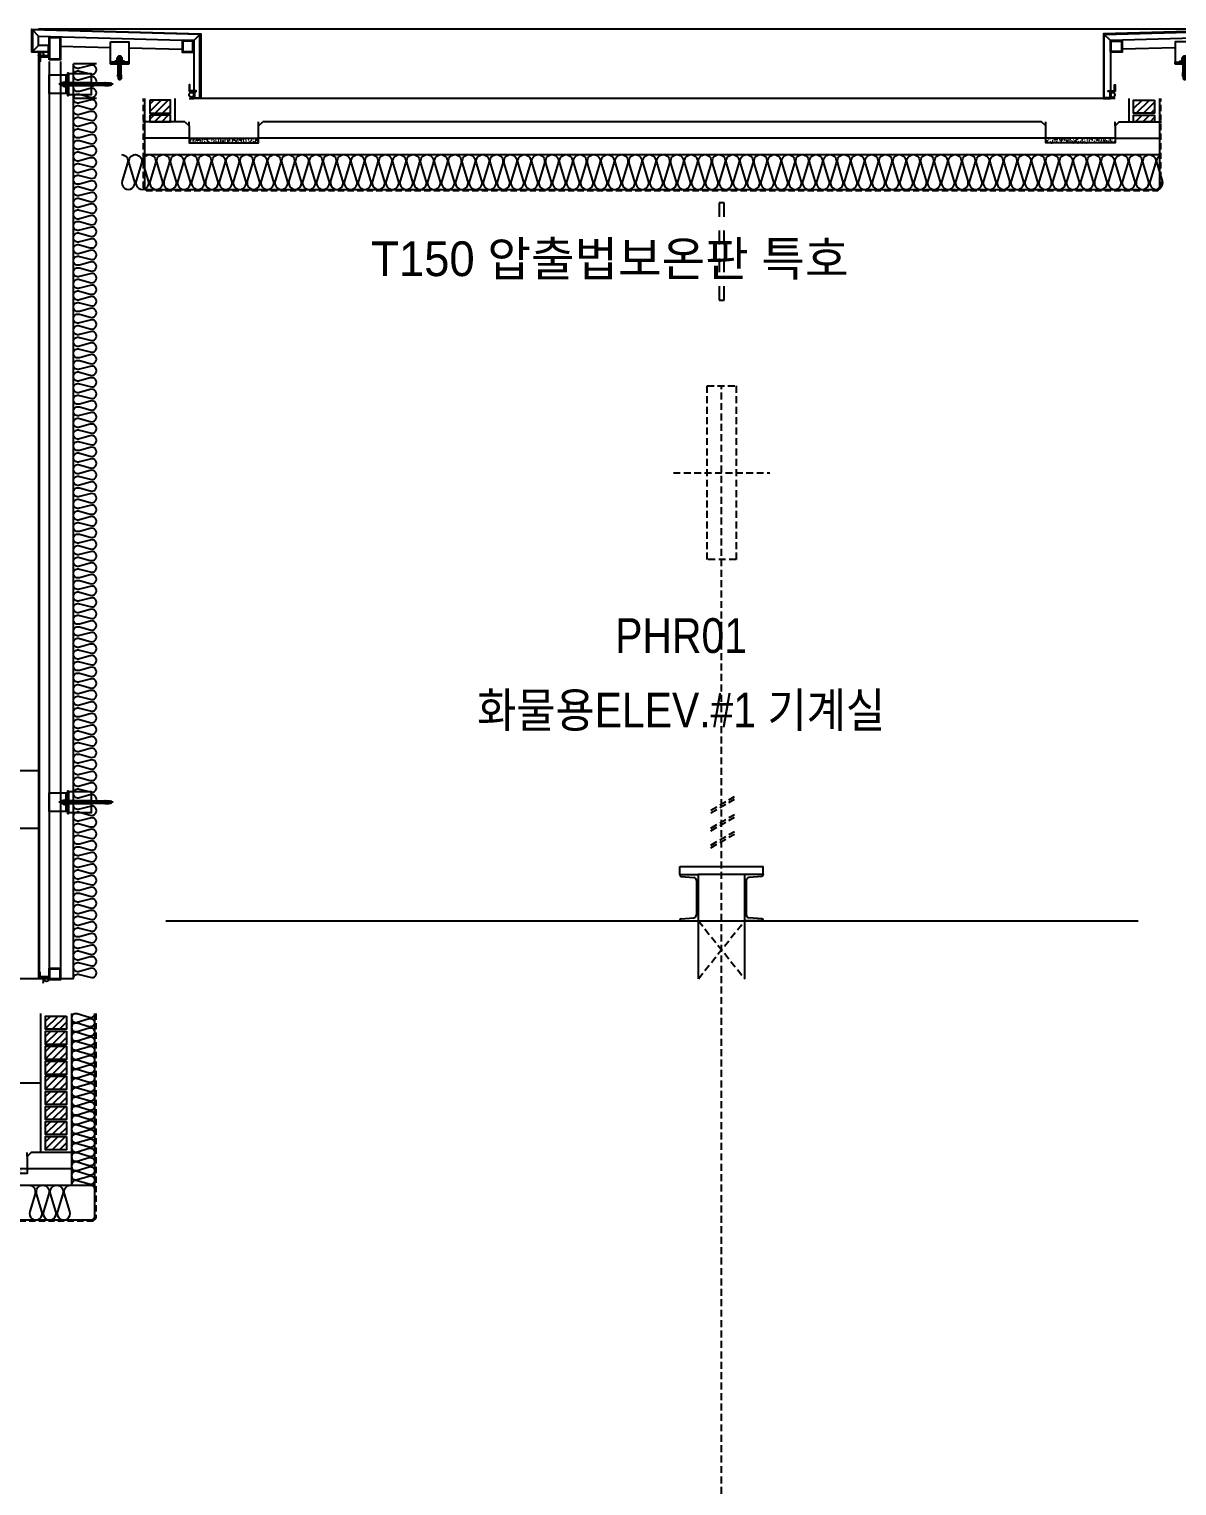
# Model space of a CAD drawing. Header units: millimetres. Extents: x -1320 to 172218, y -4077 to 50350.
# Drawn here: x 12609 to 17567, y 44060 to 50350 of the extents above; entities that cross this region are included whole.
import ezdxf
from ezdxf.enums import TextEntityAlignment as Align

# ---------------------------------------------------------------- set-up
doc = ezdxf.new("R2010")
doc.units = ezdxf.units.MM
doc.header["$LTSCALE"] = 60
for name, pattern in [('HID', [2.3, 1.5, -0.8]), ('HIDDEN', [2, 1, -1]), ('HIDDENX2', [0.75, 0.5, -0.25])]:
    doc.linetypes.add(name, pattern=pattern)
for name, color, linetype in [('0-Sheet', 7, 'Continuous'), ('8', 8, 'Continuous'), ('A-CORE-ELEV', 5, 'Continuous'), ('A-ELE-8', 8, 'Continuous'), ('A-ETC-8', 8, 'Continuous'), ('A-FIN', 6, 'Continuous'), ('A-FIN-8', 8, 'Continuous'), ('A-FIN-9', 7, 'Continuous'), ('A-hat', 8, 'Continuous'), ('A-HAT-9', 9, 'Continuous'), ('A-HAT-WIREMESH', 9, 'g_mesh'), ('A-WALL', 3, 'Continuous'), ('A-WP', 1, 'HID'), ('A-무근', 4, 'Continuous'), ('hidden', 9, 'HIDDENX2'), ('INSUL', 8, 'Continuous'), ('ISL', 251, 'Continuous')]:
    doc.layers.add(name, color=color, linetype=linetype)
for name, color, linetype, plot in [('NOPLOT', 191, 'Continuous', False), ('NOPLOT-TEXT', 11, 'Continuous', False), ('NOPLOT-단열', 21, 'Continuous', False)]:
    doc.layers.add(name, color=color, linetype=linetype, plot=plot)
doc.styles.add('Gdim', font='')
doc.styles.add('Gtx', font='')
doc.styles.get('Gdim').set_extended_font_data('Dotum')
doc.styles.get('Gtx').set_extended_font_data('Dotum')
doc.linetypes.add('g_mesh', pattern='A,10,-0.8,["X",Gdim,S=0.6,R=0,X=-0.15,Y=-0.3],-0.8', length=11.6)

# ---------------------------------------------------------------- blocks, each defined once
blk = doc.blocks.new('A$Cab6a45e4')
at = {"layer": 'A-HAT-9'}
h = blk.add_hatch(dxfattribs=at)
h.set_pattern_fill('AR-SAND', color=256, scale=0.3)
h.set_pattern_definition([(37.5, (-113396.389, 321984.363), (-0.4800094, 14.6823971), [0, -11.5824, 0, -12.954, 0, -12.3825]), (7.5, (-113396.389, 321984.363), (13.4856985, 21.504753), [0, -6.2484, 0, -10.4394, 0, -4.0005]), (327.5, (-113405.761, 321984.363), (23.7297711, 0.04311554), [0, -3.81, 0, -13.716, 0, -17.907]), (317.5, (-113405.761, 321984.363), (22.9066936, 6.6878797), [0, -1.905, 0, -8.9916, 0, -10.287])])
h.paths.add_polyline_path([(0, 45), (300, 45), (300, 25), (0, 25)])
at = {"layer": 'A-FIN'}
for points in [[(-18, 116), (0, 98), (0, 25), (300, 25), (300, 98), (318, 116)], [(0, 45), (300, 45)]]:
    blk.add_lwpolyline(points, dxfattribs=at)
at = {"layer": 'NOPLOT'}
for p, q in [((0, 98), (0, 116)), ((300, 98), (300, 116))]:
    blk.add_line(p, q, dxfattribs=at)
blk = doc.blocks.new('너트 M12')
for p, q in [((-9, 0), (9, 0)), ((-9.5, -9), (-9.5, -0.5)), ((9, -9.5), (-9, -9.5)), ((0, -8.3), (0, -1.2)), ((9.5, -0.5), (9.5, -9))]:
    blk.add_line(p, q)
for centre, start, end in [((-9, -0.5), 90, 180), ((-9, -9), 180, 270), ((9, -0.5), 0, 90), ((9, -9), 270, 0)]:
    blk.add_arc(centre, 0.5, start, end)
at = {"extrusion": (0, 0, -1)}
for centre, major_axis, ratio, start_param, end_param in [((-4.8, -0.9), (-4.75, 0.31), 0.185359, -0.024388, 3.141593), ((4.8, -0.9), (4.75, 0.31), 0.185108, 3.141593, 6.30754), ((-4.8, -8.6), (4.75, 0.31), 0.187111, 0, 3.166211), ((4.8, -8.6), (-4.75, 0.31), 0.185991, 3.117121, 6.283185)]:
    blk.add_ellipse(centre, major_axis=major_axis, ratio=ratio, start_param=start_param, end_param=end_param, dxfattribs=at)
blk = doc.blocks.new('A$C4fb6b26a')
at = {"layer": 'A-ETC-8'}
for p, q in [((-277.5, -40), (-42.5, -40)), ((-267.5, -35.5), (-267.5, -44.5)), ((-265.5, -34), (-266, -34)), ((-266, -46), (-265.5, -46)), ((-254.5, -35.5), (-265.5, -34)), ((-265.5, -46), (-254.5, -44.5)), ((-260.1, -34.8), (-260.1, -36.5)), ((-260.1, -43.5), (-260.1, -45.2)), ((-259.6, -37.3), (-257.8, -38.5)), ((-259.6, -42.7), (-257.8, -41.5)), ((-244.1, -33.8), (-259.1, -33.8)), ((-259.1, -46.2), (-244.1, -46.2)), ((-249.6, -39), (-256.2, -39)), ((-249.6, -41), (-256.2, -41)), ((-254.5, -35.5), (-240.5, -35.5)), ((-254.5, -44.5), (-240.5, -44.5)), ((-249.1, -38.5), (-249.1, -38)), ((-249.1, -42), (-249.1, -41.5)), ((-245.1, -42), (-245.1, -38)), ((-244.1, -33.8), (-241.1, -33.8)), ((-244.1, -46.2), (-241.1, -46.2)), ((-241.1, -33.8), (-241.1, -46.2)), ((-240.5, -46), (-240.5, -34)), ((-237.5, -34), (-240.5, -34)), ((-240.5, -46), (-237.5, -46)), ((-237.5, -46), (-237.5, -34)), ((-183.5, -34), (-237.5, -34)), ((-237.5, -46), (-183.5, -46)), ((-183.5, -34), (-74, -34)), ((-74, -46), (-183.5, -46)), ((-80, 0), (-80, -80)), ((-62.7, -44.5), (-52.5, -44.5)), ((-62.5, -34), (-54, -34)), ((-62.5, -35.5), (-52.5, -35.5)), ((-62.5, -46), (-54, -46)), ((-54, -46), (-54, -34)), ((-52.5, -35.5), (-54, -34)), ((-52.5, -44.5), (-54, -46)), ((-52.5, -44.5), (-52.5, -35.5))]:
    blk.add_line(p, q, dxfattribs=at)
for points in [[(-83.5, 4.5), (-83.5, -84.5), (-183.5, -84.5), (-183.5, 4.5)], [(-80, -80), (-74, -80), (-74, 0), (-80, 0)], [(-74, -25), (-74, -55), (-72, -55), (-72, -25)]]:
    blk.add_lwpolyline(points, close=True, dxfattribs=at)
blk.add_lwpolyline([(-80, 7.5), (-80, -87.5, -0.414214), (-81, -88.5), (-83.5, -88.5), (-83.5, 8.5), (-81, 8.5, -0.414214)], format="xyb", close=True, dxfattribs=at)
blk.add_lwpolyline([(-80, -80), (0, -80), (0, 0), (-80, 0)], dxfattribs=at)
for centre, radius, start, end in [((-266, -35.5), 1.5, 90, 180), ((-266, -44.5), 1.5, 180, 270), ((-259.1, -34.8), 1, 90, 180), ((-259.1, -36.5), 1, 180, 236.30993), ((-259.1, -43.5), 1, 123.69007, 180), ((-259.1, -45.2), 1, 180, 270), ((-256.2, -36), 3, 236.30993, 270), ((-256.2, -44), 3, 90, 123.69007), ((-249.6, -38.5), 0.5, 270, 0), ((-249.6, -41.5), 0.5, 0, 90), ((-247.1, -38), 2, 90, 180), ((-247.1, -42), 2, 180, 270), ((-247.1, -38), 2, 0, 90), ((-247.1, -42), 2, 270, 0)]:
    blk.add_arc(centre, radius, start, end, dxfattribs=at)
at = {"layer": 'A-ETC-8', "xscale": -1, "rotation": 90}
blk.add_blockref('너트 M12', (-72, -40), dxfattribs=at)
blk = doc.blocks.new('A$Cae507117')
at = {"layer": 'A-ETC-8'}
for points in [[(-50, 0), (-50, -50), (0, -50), (0, 0)], [(-46.8, -3.2), (-46.8, -46.8), (-3.2, -46.8), (-3.2, -3.2)]]:
    blk.add_lwpolyline(points, close=True, dxfattribs=at)
blk = doc.blocks.new('A$C632c858f')
at = {"layer": 'A-ETC-8'}
blk.add_arc((-2.8, 0), 24, 341.82483, 18.17517, dxfattribs=at)
blk.add_ellipse((34, 0), major_axis=(7.59, 0), ratio=0.987937, dxfattribs=at)
blk = doc.blocks.new('A$C74a2a393')
at = {"layer": 'A-ETC-8', "elevation": 0}
for points in [[(-50, -100), (-50, 0), (0, 0), (0, -100)], [(-46.8, -96.8), (-46.8, -3.2), (-3.2, -3.2), (-3.2, -96.8)]]:
    blk.add_lwpolyline(points, close=True, dxfattribs=at)
blk = doc.blocks.new('M12-STUD ANCHOR')
at = {"layer": 'A-ETC-8'}
for p, q in [((17.8, 33.7), (17.8, 40.7)), ((28.2, 30.2), (18, 31.2)), ((18, 28.2), (18, 31.2)), ((18, 31.2), (29.2, 31.2)), ((28.2, 27.2), (18, 28.2)), ((28.7, 42.2), (19.2, 42.2)), ((28.7, 32.2), (19.2, 32.2)), ((22.7, 48), (23.9, 49.2)), ((34.7, 48), (22.7, 48)), ((22.7, -20.8), (22.7, 48)), ((23.3, 33.7), (23.3, 40.7)), ((33.5, 49.2), (23.9, 49.2)), ((23.9, -20.8), (23.9, 49.2)), ((28.2, 27.2), (28.2, 30.2)), ((39.5, 28.2), (28.2, 28.2)), ((28.7, 54.2), (28.7, -55.8)), ((28.7, 42.2), (38.2, 42.2)), ((28.7, 32.2), (38.2, 32.2)), ((29.2, 29.2), (29.2, 32.2)), ((39.5, 31.2), (29.2, 32.2)), ((39.5, 28.2), (29.2, 29.2)), ((33.5, 49.2), (34.7, 48)), ((33.5, -20.8), (33.5, 49.2)), ((34.2, 33.7), (34.2, 40.7)), ((34.7, -20.8), (34.7, 48)), ((39.5, 28.2), (39.5, 31.2)), ((39.7, 33.7), (39.7, 40.7)), ((20.5, -38.8), (21.7, -20.8)), ((28.7, -38.8), (20.5, -38.8)), ((21.7, -20.8), (24.3, -20.8)), ((22.7, -18.4), (34.7, -18.4)), ((22.7, -38.8), (22.7, -48.4)), ((22.7, -41.2), (34.7, -41.2)), ((22.7, -42.4), (34.7, -42.4)), ((22.7, -48.4), (28.7, -48.4)), ((28.7, -50.8), (22.7, -48.4)), ((28.7, -20.8), (24.8, -20.8)), ((25.8, -32.3), (32, -26.1)), ((26.2, -32.6), (32.3, -26.5)), ((31.1, -35.9), (27.5, -35.9)), ((31.1, -36.4), (27.5, -36.4)), ((35.7, -20.8), (28.7, -20.8)), ((31.1, -38.8), (28.7, -38.8)), ((28.7, -50.8), (34.7, -48.4)), ((34.7, -48.4), (28.7, -48.4)), ((32.3, -38.8), (36.9, -38.8)), ((34.7, -38.8), (34.7, -48.4)), ((36.9, -38.8), (35.7, -20.8))]:
    blk.add_line(p, q, dxfattribs=at)
for centre, radius, start, end in [((19.2, 40.7), 1.47, 90, 180), ((19.2, 33.7), 1.47, 180, 270), ((21.8, 40.7), 1.47, 360, 90), ((21.8, 33.7), 1.47, 270, 360), ((24.7, 40.7), 1.47, 90, 180), ((24.7, 33.7), 1.47, 180, 270), ((32.8, 40.7), 1.47, 360, 90), ((32.8, 33.7), 1.47, 270, 360), ((35.7, 40.7), 1.47, 90, 180), ((35.7, 33.7), 1.47, 180, 270), ((38.2, 40.7), 1.47, 360, 90), ((38.2, 33.7), 1.47, 270, 360), ((27.7, -21.9), 3.6, 161.96222, 315), ((27.7, -21.9), 3.12, 159.06665, 315), ((27.5, -34), 2.4, 135, 270), ((27.5, -34), 1.92, 135, 270), ((31.1, -25.3), 1.68, 315, 135), ((31.1, -25.3), 1.2, 315, 135), ((31.1, -37.6), 1.68, 314.41531, 90), ((31.1, -37.6), 1.2, 270, 90)]:
    blk.add_arc(centre, radius, start, end, dxfattribs=at)
blk = doc.blocks.new('A$Ca447c92b')
at = {"layer": '0-Sheet'}
for p, q in [((405, 50, 0), (405, 42.8, 0)), ((405, 42.8, 0), (408, 42.8, 0))]:
    blk.add_line(p, q, dxfattribs=at)
at = {"layer": 'A-ETC-8'}
for p, q in [((-220, 100.9, 0), (-247, 127, 0)), ((450, 119.2, 0), (477, 146.9, 0)), ((-220, 100.9, 0), (-220, -117)), ((60, 69.1, 0), (-170, 63.1, 0)), ((355, 77, 0), (140, 71.2, 0)), ((408, 53, 0), (408, 80, 0)), ((477, 53, 0), (450, 80, 0))]:
    blk.add_line(p, q, dxfattribs=at)
at = {"layer": 'A-ETC-8', "elevation": 0}
blk.add_lwpolyline([(408, 80), (450, 80), (450, 119.2), (-220, 100.9)], dxfattribs=at)
for points in [[(140, 94.8), (60, 94.8), (60, 0), (140, 0)], [(140, 8), (140, 0), (60, 0), (60, 8)], [(120, 8), (80, 8), (80, 12), (120, 12)], [(-200, -120), (-230, -120), (-230, -117), (-203, -117), (-203, -90), (-200, -90)]]:
    blk.add_lwpolyline(points, close=True, dxfattribs=at)
at = {"layer": 'A-ETC-8'}
blk.add_arc((-210, -213.7), 64.5, 81.08429, 98.91571, dxfattribs=at)
at = {"layer": 'A-ETC-8', "extrusion": (0, 0, -1)}
blk.add_ellipse((-210, -133.5), major_axis=(0, 10), ratio=0.999542, dxfattribs=at)
at = {"layer": 'A-FIN-9', "elevation": 0}
blk.add_lwpolyline([(408, 42.8), (408, 50), (480, 50), (480, 150), (-250, 130), (-250, -150), (-220, -150), (-220, -123), (-208, -123), (-208, -120), (-223, -120), (-223, -147), (-247, -147), (-247, 127.1), (477, 146.9), (477, 53), (405, 53), (405, 42.8)], close=True, dxfattribs=at)
at = {"layer": 'A-ETC-8', "xscale": -1}
for name, p in [('A$Cae507117', (-220, 100.9, 0)), ('A$C74a2a393', (355, 116.9, 0)), ('M12-STUD ANCHOR', (128.7, -16.2, 0)), ('A$C632c858f', (470.1, 42.5, 0))]:
    blk.add_blockref(name, p, dxfattribs=at)

msp = doc.modelspace()

# ---------------------------------------------------------------- hatches: boundary and pattern name
at = {"layer": 'A-hat', "lineweight": -3}
h = msp.add_hatch(dxfattribs=at)
h.set_pattern_fill('ANSI31', color=256, scale=7, style=0)
h.set_pattern_definition([(45, (-65999.818, 52365.12), (-15.715448, 15.715448), [])])
h.paths.add_polyline_path([(13220, 50043.5), (13130, 50043.5), (13130, 49986.5), (13220, 49986.5)])
h = msp.add_hatch(dxfattribs=at)
h.set_pattern_fill('ANSI31', color=256, scale=7, style=0)
h.set_pattern_definition([(45, (-66099.818, 52365.12), (-15.715448, 15.715448), [])])
h.paths.add_polyline_path([(17380, 50043.5), (17470, 50043.5), (17470, 49986.5), (17380, 49986.5)])
h = msp.add_hatch(dxfattribs=at)
h.set_pattern_fill('ANSI31', color=256, scale=7, style=0)
h.set_pattern_definition([(45, (-65999.818, 52300.12), (-15.715448, 15.715448), [])])
h.paths.add_polyline_path([(13220, 49978.5), (13130, 49978.5), (13130, 49950), (13220, 49950)])
h = msp.add_hatch(dxfattribs=at)
h.set_pattern_fill('ANSI31', color=256, scale=7, style=0)
h.set_pattern_definition([(45, (-66099.818, 52300.12), (-15.715448, 15.715448), [])])
h.paths.add_polyline_path([(17380, 49978.5), (17470, 49978.5), (17470, 49950), (17380, 49950)])
h = msp.add_hatch(dxfattribs=at)
h.set_pattern_fill('ANSI31', color=256, scale=7, style=0)
h.set_pattern_definition([(45, (-65155.974, 48410.126), (-15.715448, 15.715448), [])])
h.paths.add_polyline_path([(12680, 46088.5), (12770, 46088.5), (12770, 46031.5), (12680, 46031.5)])
h = msp.add_hatch(dxfattribs=at)
h.set_pattern_fill('ANSI31', color=256, scale=7, style=0)
h.set_pattern_definition([(45, (-65155.974, 48345.126), (-15.715448, 15.715448), [])])
h.paths.add_polyline_path([(12680, 46023.5), (12770, 46023.5), (12770, 45966.5), (12680, 45966.5)])
h = msp.add_hatch(dxfattribs=at)
h.set_pattern_fill('ANSI31', color=256, scale=7, style=0)
h.set_pattern_definition([(45, (-65155.974, 48280.126), (-15.715448, 15.715448), [])])
h.paths.add_polyline_path([(12680, 45958.5), (12770, 45958.5), (12770, 45901.5), (12680, 45901.5)])
h = msp.add_hatch(dxfattribs=at)
h.set_pattern_fill('ANSI31', color=256, scale=7, style=0)
h.set_pattern_definition([(45, (-65155.974, 48215.126), (-15.715448, 15.715448), [])])
h.paths.add_polyline_path([(12680, 45893.5), (12770, 45893.5), (12770, 45836.5), (12680, 45836.5)])
h = msp.add_hatch(dxfattribs=at)
h.set_pattern_fill('ANSI31', color=256, scale=7, style=0)
h.set_pattern_definition([(45, (-65155.974, 48150.126), (-15.715448, 15.715448), [])])
h.paths.add_polyline_path([(12680, 45828.5), (12770, 45828.5), (12770, 45771.5), (12680, 45771.5)])
h = msp.add_hatch(dxfattribs=at)
h.set_pattern_fill('ANSI31', color=256, scale=7, style=0)
h.set_pattern_definition([(45, (-65155.974, 48085.126), (-15.715448, 15.715448), [])])
h.paths.add_polyline_path([(12680, 45763.5), (12770, 45763.5), (12770, 45706.5), (12680, 45706.5)])
h = msp.add_hatch(dxfattribs=at)
h.set_pattern_fill('ANSI31', color=256, scale=7, style=0)
h.set_pattern_definition([(45, (-65155.974, 48020.126), (-15.715448, 15.715448), [])])
h.paths.add_polyline_path([(12680, 45698.5), (12770, 45698.5), (12770, 45641.5), (12680, 45641.5)])
h = msp.add_hatch(dxfattribs=at)
h.set_pattern_fill('ANSI31', color=256, scale=7, style=0)
h.set_pattern_definition([(45, (-65155.974, 47955.126), (-15.715448, 15.715448), [])])
h.paths.add_polyline_path([(12680, 45633.5), (12770, 45633.5), (12770, 45576.5), (12680, 45576.5)])
h = msp.add_hatch(dxfattribs=at)
h.set_pattern_fill('ANSI31', color=256, scale=7, style=0)
h.set_pattern_definition([(45, (-65155.974, 47890.126), (-15.715448, 15.715448), [])])
h.paths.add_polyline_path([(12680, 45568.5), (12770, 45568.5), (12770, 45511.5), (12680, 45511.5)])

# ---------------------------------------------------------------- linework, layer by layer
at = {"layer": '8'}
for p, q in [((15419.2, 46735), (15779.2, 46735)), ((15419.2, 46700), (15419.2, 46735)), ((15779.2, 46700), (15779.2, 46735)), ((15419.2, 46700), (15499.2, 46700)), ((15419.2, 46700), (15419.2, 46697.7)), ((15424.6, 46691.7), (15480.7, 46686.8)), ((15491.7, 46674.8), (15491.7, 46525.2)), ((15499.2, 46700), (15499.2, 46500)), ((15699.2, 46700), (15499.2, 46700)), ((15699.2, 46700), (15699.2, 46500)), ((15779.2, 46700), (15699.2, 46700)), ((15706.7, 46674.8), (15706.7, 46525.2)), ((15773.7, 46691.7), (15717.6, 46686.8)), ((15779.2, 46700), (15779.2, 46697.7)), ((15419.2, 46502.3), (15419.2, 46500)), ((15419.2, 46500), (15499.2, 46500)), ((15424.6, 46508.3), (15480.7, 46513.2)), ((15500, 46250, 0), (15500, 46500)), ((15779.2, 46500), (15699.2, 46500)), ((15700, 46250, 0), (15700, 46500)), ((15773.7, 46508.3), (15717.6, 46513.2)), ((15779.2, 46502.3), (15779.2, 46500))]:
    msp.add_line(p, q, dxfattribs=at)
for centre, radius, start, end in [((15425.2, 46697.7), 6, 180, 265), ((15479.7, 46674.8), 12, 0, 85), ((15718.7, 46674.8), 12, 95, 180), ((15773.2, 46697.7), 6, 275, 0), ((15425.2, 46502.3), 6, 95, 180), ((15479.7, 46525.2), 12, 275, 0), ((15718.7, 46525.2), 12, 180, 265), ((15773.2, 46502.3), 6, 0, 85)]:
    msp.add_arc(centre, radius, start, end, dxfattribs=at)
at = {"layer": 'A-CORE-ELEV', "color": 5, "linetype": 'HIDDEN'}
msp.add_lwpolyline([(15589, 49600), (15589, 49180), (15611, 49180), (15611, 49600)], close=True, dxfattribs=at)
at = {"layer": 'A-ELE-8'}
for p, q in [((17950, 50350), (12650, 50350)), ((17250, 50050, 0), (13350, 50050, 0)), ((2950, 47150, 0), (12649.8, 47149.4, 0)), ((4350, 46900), (12649.8, 46900)), ((12800, 46250, 0), (3600, 46250))]:
    msp.add_line(p, q, dxfattribs=at)
at = {"layer": 'A-ETC-8'}
for p, q in [((12695, 50209.7, 0), (12695, 46252.4, 0)), ((12745, 50209.7, 0), (12745, 46252.4, 0))]:
    msp.add_line(p, q, dxfattribs=at)
at = {"layer": 'A-ETC-8', "elevation": 0}
for points in [[(12658, 50231), (12693, 50231), (12693, 50242), (12695, 50242), (12695, 50229), (12659.7, 50229, -0.226541), (12656, 50225.3), (12656, 50210.7), (12654, 50210.7), (12654, 50227, 0.414214)], [(12658, 46256.4), (12693, 46256.4), (12693, 46245.4), (12695, 46245.4), (12695, 46258.4), (12659.7, 46258.4, 0.226541), (12656, 46262), (12656, 46276.7), (12654, 46276.7), (12654, 46260.4, -0.414214)]]:
    msp.add_lwpolyline(points, format="xyb", close=True, dxfattribs=at)
at = {"layer": 'A-ETC-8'}
msp.add_arc((12625.7, 46241.4, 0), 45.6, 346.13481, 13.86519, dxfattribs=at)
msp.add_ellipse((12684, 46244.9, 0), major_axis=(7.59, 0), ratio=0.987937, dxfattribs=at)
at = {"layer": 'A-FIN'}
for p, q in [((13240, 49950, 0), (13240, 50050, 0)), ((17360, 49950, 0), (17360, 50050, 0)), ((13282, 49950), (13100, 49950)), ((13282, 49950), (13108, 49950)), ((16982, 49950), (13618, 49950)), ((17318, 49950), (17500, 49950)), ((12660, 45500), (12660, 46100)), ((12792, 45500), (12618, 45500))]:
    msp.add_line(p, q, dxfattribs=at)
at = {"layer": 'A-FIN', "elevation": 0}
msp.add_lwpolyline([(12691, 50231), (12691, 50235), (12650, 50235), (12649.8, 46252.4), (12695, 46252.4), (12695, 46256.4), (12653.8, 46256.4), (12654, 50231), (12691, 50231)], close=True, dxfattribs=at)
at = {"layer": 'A-FIN-8'}
for p, q in [((13108, 50050, 0), (13108, 49668.2)), ((13108, 50050, 0), (13108, 49668.2)), ((17492, 50050, 0), (17492, 49668.2)), ((17492, 50050, 0), (17492, 49668.2)), ((13118.2, 49658), (13108, 49668.2)), ((13118.2, 49658), (13108, 49668.2)), ((13118.2, 49658), (17481.8, 49658)), ((17481.8, 49658), (17492, 49668.2)), ((17481.8, 49658), (17492, 49668.2)), ((12892, 46100, 0), (12892, 45218.2, 0)), ((12892, 46000, 0), (12892, 45218.2, 0)), ((12881.8, 45208, 0), (3618.2, 45208, 0)), ((12881.8, 45208, 0), (12892, 45218.2, 0))]:
    msp.add_line(p, q, dxfattribs=at)
at = {"layer": 'A-HAT-WIREMESH', "ltscale": 0.6}
for p, q in [((13300, 49879), (13100, 49879)), ((13300, 49879), (13108, 49879)), ((17100, 49879), (13600, 49879)), ((17300, 49879), (17500, 49879)), ((12792, 45429), (12600, 45429))]:
    msp.add_line(p, q, dxfattribs=at)
at = {"layer": 'A-WALL'}
for points in [[(13130, 50043.5), (13130, 49986.5), (13220, 49986.5), (13220, 50043.5)], [(17470, 50043.5), (17470, 49986.5), (17380, 49986.5), (17380, 50043.5)], [(13130, 49978.5), (13130, 49950), (13220, 49950), (13220, 49978.5)], [(17470, 49978.5), (17470, 49950), (17380, 49950), (17380, 49978.5)]]:
    msp.add_lwpolyline(points, close=True, dxfattribs=at)
at = {"layer": 'A-WALL', "elevation": 0}
for points in [[(12770, 46088.5), (12770, 46031.5), (12680, 46031.5), (12680, 46088.5)], [(12770, 46023.5), (12770, 45966.5), (12680, 45966.5), (12680, 46023.5)], [(12770, 45958.5), (12770, 45901.5), (12680, 45901.5), (12680, 45958.5)], [(12770, 45893.5), (12770, 45836.5), (12680, 45836.5), (12680, 45893.5)], [(12770, 45828.5), (12770, 45771.5), (12680, 45771.5), (12680, 45828.5)], [(12770, 45763.5), (12770, 45706.5), (12680, 45706.5), (12680, 45763.5)], [(12770, 45698.5), (12770, 45641.5), (12680, 45641.5), (12680, 45698.5)], [(12770, 45633.5), (12770, 45576.5), (12680, 45576.5), (12680, 45633.5)], [(12770, 45568.5), (12770, 45511.5), (12680, 45511.5), (12680, 45568.5)]]:
    msp.add_lwpolyline(points, close=True, dxfattribs=at)
at = {"layer": 'A-WP', "ltscale": 0.3}
for p, q in [((13103, 49665.1), (13103, 50050)), ((17497, 49665.1), (17497, 50050)), ((13115.1, 49653), (13103, 49665.1)), ((13115.1, 49653), (13103, 49665.1)), ((13115.1, 49653), (17484.9, 49653)), ((17484.9, 49653), (17497, 49665.1)), ((17484.9, 49653), (17497, 49665.1)), ((12897, 46100, 0), (12897, 45215.1, 0)), ((12884.9, 45203, 0), (3615.1, 45203, 0)), ((12884.9, 45203, 0), (12897, 45215.1, 0))]:
    msp.add_line(p, q, dxfattribs=at)
at = {"layer": 'A-무근'}
msp.add_line((13200, 46500, 0), (17400, 46500, 0), dxfattribs=at)
at = {"layer": 'hidden'}
for p, q in [((15600, 13425.7), (15600, 48809.5)), ((15391.7, 48434.5), (15808.3, 48434.5)), ((15554, 46977.5), (15656, 47036.4)), ((15554, 46966), (15656, 47024.9)), ((15554, 46900.3), (15656, 46959.2)), ((15554, 46888.7), (15656, 46947.6)), ((15554, 46827), (15656, 46885.9)), ((15554, 46815.4), (15656, 46874.3)), ((15500, 46250, 0), (15700, 46500)), ((15500, 46500), (15700, 46250, 0))]:
    msp.add_line(p, q, dxfattribs=at)
at = {"layer": 'hidden', "elevation": 0}
msp.add_lwpolyline([(15662.5, 48809.5), (15662.5, 48059.5), (15537.5, 48059.5), (15537.5, 48809.5)], close=True, dxfattribs=at)
at = {"layer": 'INSUL'}
for p, q in [((12800, 46252.4), (12800, 50200)), ((12900, 50200), (12800, 50200)), ((12900, 50050, 0), (12800, 50050, 0)), ((13108, 49808), (17492, 49808)), ((12792, 46100), (12792, 45358)), ((3608, 45358), (12892, 45358))]:
    msp.add_line(p, q, dxfattribs=at)
at = {"layer": 'ISL'}
msp.add_line((3740, 45800), (12660, 45800), dxfattribs=at)
at = {"layer": 'ISL', "elevation": 0}
for points in [[(12800, 46250, -0.524856), (12827.1, 46268.7), (12872.9, 46256.3, 1.449198), (12872.9, 46293.7), (12827.1, 46281.3, -0.524856), (12800, 46300, -0.524856), (12827.1, 46318.7), (12872.9, 46306.3, 1.449198), (12872.9, 46343.7), (12827.1, 46331.3, -0.524856), (12800, 46350, -0.524856), (12827.1, 46368.7), (12872.9, 46356.3, 1.449198), (12872.9, 46393.7), (12827.1, 46381.3, -0.524856), (12800, 46400, -0.524856), (12827.1, 46418.7), (12872.9, 46406.3, 1.449198), (12872.9, 46443.7), (12827.1, 46431.3, -0.524856), (12800, 46450, -0.524856), (12827.1, 46468.7), (12872.9, 46456.3, 1.449198), (12872.9, 46493.7), (12827.1, 46481.3, -0.524856), (12800, 46500, -0.524856), (12827.1, 46518.7), (12872.9, 46506.3, 1.449198), (12872.9, 46543.7), (12827.1, 46531.3, -0.524856), (12800, 46550, -0.524856), (12827.1, 46568.7), (12872.9, 46556.3, 1.449198), (12872.9, 46593.7), (12827.1, 46581.3, -0.524856), (12800, 46600, -0.524856), (12827.1, 46618.7), (12872.9, 46606.3, 1.449198), (12872.9, 46643.7), (12827.1, 46631.3, -0.524856), (12800, 46650, -0.524856), (12827.1, 46668.7), (12872.9, 46656.3, 1.449198), (12872.9, 46693.7), (12827.1, 46681.3, -0.524856), (12800, 46700, -0.524856), (12827.1, 46718.7), (12872.9, 46706.3, 1.449198), (12872.9, 46743.7), (12827.1, 46731.3, -0.524856), (12800, 46750, -0.524856), (12827.1, 46768.7), (12872.9, 46756.3, 1.449198), (12872.9, 46793.7), (12827.1, 46781.3, -0.524856), (12800, 46800, -0.524856), (12827.1, 46818.7), (12872.9, 46806.3, 1.449198), (12872.9, 46843.7), (12827.1, 46831.3, -0.524856), (12800, 46850, -0.524856), (12827.1, 46868.7), (12872.9, 46856.3, 1.449198), (12872.9, 46893.7), (12827.1, 46881.3, -0.524856), (12800, 46900, -0.524856), (12827.1, 46918.7), (12872.9, 46906.3, 1.449198), (12872.9, 46943.7), (12827.1, 46931.3, -0.524856), (12800, 46950, -0.524856), (12827.1, 46968.7), (12872.9, 46956.3, 1.449198), (12872.9, 46993.7), (12827.1, 46981.3, -0.524856), (12800, 47000, -0.524856), (12827.1, 47018.7), (12872.9, 47006.3, 1.449198), (12872.9, 47043.7), (12827.1, 47031.3, -0.524856), (12800, 47050, -0.524856), (12827.1, 47068.7), (12872.9, 47056.3, 1.449198), (12872.9, 47093.7), (12827.1, 47081.3, -0.524856), (12800, 47100, -0.524856), (12827.1, 47118.7), (12872.9, 47106.3, 1.449198), (12872.9, 47143.7), (12827.1, 47131.3, -0.524856), (12800, 47150, -0.524856), (12827.1, 47168.7), (12872.9, 47156.3, 1.449198), (12872.9, 47193.7), (12827.1, 47181.3, -0.524856), (12800, 47200, -0.524856), (12827.1, 47218.7), (12872.9, 47206.3, 1.449198), (12872.9, 47243.7), (12827.1, 47231.3, -0.524856), (12800, 47250, -0.524856), (12827.1, 47268.7), (12872.9, 47256.3, 1.449198), (12872.9, 47293.7), (12827.1, 47281.3, -0.524856), (12800, 47300, -0.524856), (12827.1, 47318.7), (12872.9, 47306.3, 1.449198), (12872.9, 47343.7), (12827.1, 47331.3, -0.524856), (12800, 47350, -0.524856), (12827.1, 47368.7), (12872.9, 47356.3, 1.449198), (12872.9, 47393.7), (12827.1, 47381.3, -0.524856), (12800, 47400, -0.524856), (12827.1, 47418.7), (12872.9, 47406.3, 1.449198), (12872.9, 47443.7), (12827.1, 47431.3, -0.524856), (12800, 47450, -0.524856), (12827.1, 47468.7), (12872.9, 47456.3, 1.449198), (12872.9, 47493.7), (12827.1, 47481.3, -0.524856), (12800, 47500, -0.524856), (12827.1, 47518.7), (12872.9, 47506.3, 1.449198), (12872.9, 47543.7), (12827.1, 47531.3, -0.524856), (12800, 47550, -0.524856), (12827.1, 47568.7), (12872.9, 47556.3, 1.449198), (12872.9, 47593.7), (12827.1, 47581.3, -0.524856), (12800, 47600, -0.524856), (12827.1, 47618.7), (12872.9, 47606.3, 1.449198), (12872.9, 47643.7), (12827.1, 47631.3, -0.524856), (12800, 47650, -0.524856), (12827.1, 47668.7), (12872.9, 47656.3, 1.449198), (12872.9, 47693.7), (12827.1, 47681.3, -0.524856), (12800, 47700, -0.524856), (12827.1, 47718.7), (12872.9, 47706.3, 1.449198), (12872.9, 47743.7), (12827.1, 47731.3, -0.524856), (12800, 47750, -0.524856), (12827.1, 47768.7), (12872.9, 47756.3, 1.449198), (12872.9, 47793.7), (12827.1, 47781.3, -0.524856), (12800, 47800, -0.524856), (12827.1, 47818.7), (12872.9, 47806.3, 1.449198), (12872.9, 47843.7), (12827.1, 47831.3, -0.524856), (12800, 47850, -0.524856), (12827.1, 47868.7), (12872.9, 47856.3, 1.449198), (12872.9, 47893.7), (12827.1, 47881.3, -0.524856), (12800, 47900, -0.524856), (12827.1, 47918.7), (12872.9, 47906.3, 1.449198), (12872.9, 47943.7), (12827.1, 47931.3, -0.524856), (12800, 47950, -0.524856), (12827.1, 47968.7), (12872.9, 47956.3, 1.449198), (12872.9, 47993.7), (12827.1, 47981.3, -0.524856), (12800, 48000, -0.524856), (12827.1, 48018.7), (12872.9, 48006.3, 1.449198), (12872.9, 48043.7), (12827.1, 48031.3, -0.524856), (12800, 48050, -0.524856), (12827.1, 48068.7), (12872.9, 48056.3, 1.449198), (12872.9, 48093.7), (12827.1, 48081.3, -0.524856), (12800, 48100, -0.524856), (12827.1, 48118.7), (12872.9, 48106.3, 1.449198), (12872.9, 48143.7), (12827.1, 48131.3, -0.524856), (12800, 48150, -0.524856), (12827.1, 48168.7), (12872.9, 48156.3, 1.449198), (12872.9, 48193.7), (12827.1, 48181.3, -0.524856), (12800, 48200, -0.524856), (12827.1, 48218.7), (12872.9, 48206.3, 1.449198), (12872.9, 48243.7), (12827.1, 48231.3, -0.524856), (12800, 48250, -0.524856), (12827.1, 48268.7), (12872.9, 48256.3, 1.449198), (12872.9, 48293.7), (12827.1, 48281.3, -0.524856), (12800, 48300, -0.524856), (12827.1, 48318.7), (12872.9, 48306.3, 1.449198), (12872.9, 48343.7), (12827.1, 48331.3, -0.524856), (12800, 48350, -0.524856), (12827.1, 48368.7), (12872.9, 48356.3, 1.449198), (12872.9, 48393.7), (12827.1, 48381.3, -0.524856), (12800, 48400, -0.524856), (12827.1, 48418.7), (12872.9, 48406.3, 1.449198), (12872.9, 48443.7), (12827.1, 48431.3, -0.524856), (12800, 48450, -0.524856), (12827.1, 48468.7), (12872.9, 48456.3, 1.449198), (12872.9, 48493.7), (12827.1, 48481.3, -0.524856), (12800, 48500, -0.524856), (12827.1, 48518.7), (12872.9, 48506.3, 1.449198), (12872.9, 48543.7), (12827.1, 48531.3, -0.524856), (12800, 48550, -0.524856), (12827.1, 48568.7), (12872.9, 48556.3, 1.449198), (12872.9, 48593.7), (12827.1, 48581.3, -0.524856), (12800, 48600, -0.524856), (12827.1, 48618.7), (12872.9, 48606.3, 1.449198), (12872.9, 48643.7), (12827.1, 48631.3, -0.524856), (12800, 48650, -0.524856), (12827.1, 48668.7), (12872.9, 48656.3, 1.449198), (12872.9, 48693.7), (12827.1, 48681.3, -0.524856), (12800, 48700, -0.524856), (12827.1, 48718.7), (12872.9, 48706.3, 1.449198), (12872.9, 48743.7), (12827.1, 48731.3, -0.524856), (12800, 48750, -0.524856), (12827.1, 48768.7), (12872.9, 48756.3, 1.449198), (12872.9, 48793.7), (12827.1, 48781.3, -0.524856), (12800, 48800, -0.524856), (12827.1, 48818.7), (12872.9, 48806.3, 1.449198), (12872.9, 48843.7), (12827.1, 48831.3, -0.524856), (12800, 48850, -0.524856), (12827.1, 48868.7), (12872.9, 48856.3, 1.449198), (12872.9, 48893.7), (12827.1, 48881.3, -0.524856), (12800, 48900, -0.524856), (12827.1, 48918.7), (12872.9, 48906.3, 1.449198), (12872.9, 48943.7), (12827.1, 48931.3, -0.524856), (12800, 48950, -0.524856), (12827.1, 48968.7), (12872.9, 48956.3, 1.449198), (12872.9, 48993.7), (12827.1, 48981.3, -0.524856), (12800, 49000, -0.524856), (12827.1, 49018.7), (12872.9, 49006.3, 1.449198), (12872.9, 49043.7), (12827.1, 49031.3, -0.524856), (12800, 49050, -0.524856), (12827.1, 49068.7), (12872.9, 49056.3, 1.449198), (12872.9, 49093.7), (12827.1, 49081.3, -0.524856), (12800, 49100, -0.524856), (12827.1, 49118.7), (12872.9, 49106.3, 1.449198), (12872.9, 49143.7), (12827.1, 49131.3, -0.524856), (12800, 49150, -0.524856), (12827.1, 49168.7), (12872.9, 49156.3, 1.449198), (12872.9, 49193.7), (12827.1, 49181.3, -0.524856), (12800, 49200, -0.524856), (12827.1, 49218.7), (12872.9, 49206.3, 1.449198), (12872.9, 49243.7), (12827.1, 49231.3, -0.524856), (12800, 49250, -0.524856), (12827.1, 49268.7), (12872.9, 49256.3, 1.449198), (12872.9, 49293.7), (12827.1, 49281.3, -0.524856), (12800, 49300, -0.524856), (12827.1, 49318.7), (12872.9, 49306.3, 1.449198), (12872.9, 49343.7), (12827.1, 49331.3, -0.524856), (12800, 49350, -0.524856), (12827.1, 49368.7), (12872.9, 49356.3, 1.449198), (12872.9, 49393.7), (12827.1, 49381.3, -0.524856), (12800, 49400, -0.524856), (12827.1, 49418.7), (12872.9, 49406.3, 1.449198), (12872.9, 49443.7), (12827.1, 49431.3, -0.524856), (12800, 49450, -0.524856), (12827.1, 49468.7), (12872.9, 49456.3, 1.449198), (12872.9, 49493.7), (12827.1, 49481.3, -0.524856), (12800, 49500, -0.524856), (12827.1, 49518.7), (12872.9, 49506.3, 1.449198), (12872.9, 49543.7), (12827.1, 49531.3, -0.524856), (12800, 49550, -0.524856), (12827.1, 49568.7), (12872.9, 49556.3, 1.449198), (12872.9, 49593.7), (12827.1, 49581.3, -0.524856), (12800, 49600, -0.524856), (12827.1, 49618.7), (12872.9, 49606.3, 1.449198), (12872.9, 49643.7), (12827.1, 49631.3, -0.524856), (12800, 49650, -0.524856), (12827.1, 49668.7), (12872.9, 49656.3, 1.449198), (12872.9, 49693.7), (12827.1, 49681.3, -0.524856), (12800, 49700, -0.524856), (12827.1, 49718.7), (12872.9, 49706.3, 1.449198), (12872.9, 49743.7), (12827.1, 49731.3, -0.524856), (12800, 49750, -0.524856), (12827.1, 49768.7), (12872.9, 49756.3, 1.449198), (12872.9, 49793.7), (12827.1, 49781.3, -0.524856), (12800, 49800, -0.524856), (12827.1, 49818.7), (12872.9, 49806.3, 1.449198), (12872.9, 49843.7), (12827.1, 49831.3, -0.524856), (12800, 49850, -0.524856), (12827.1, 49868.7), (12872.9, 49856.3, 1.449198), (12872.9, 49893.7), (12827.1, 49881.3, -0.524856), (12800, 49900, -0.524856), (12827.1, 49918.7), (12872.9, 49906.3, 1.449198), (12872.9, 49943.7), (12827.1, 49931.3, -0.524856), (12800, 49950, -0.524856), (12827.1, 49968.7), (12872.9, 49956.3, 1.449198), (12872.9, 49993.7), (12827.1, 49981.3, -0.524856), (12800, 50000, -0.524856), (12827.1, 50018.7), (12872.9, 50006.3, 1.449198), (12872.9, 50043.7), (12827.1, 50031.3, -0.524856), (12800, 50050, -0.524856), (12827.1, 50068.7), (12872.9, 50056.3, 1.449198), (12872.9, 50093.7), (12827.1, 50081.3, -0.524856), (12800, 50100, -0.524856), (12827.1, 50118.7), (12872.9, 50106.3, 1.449198), (12872.9, 50143.7), (12827.1, 50131.3, -0.524856), (12800, 50150, -0.524856), (12827.1, 50168.7), (12872.9, 50156.3, 1.449198), (12872.9, 50193.7), (12827.1, 50181.3, -0.524807), (12800, 50200, -0.524807)], [(13008, 49808, -0.509267), (13034.5, 49771.6), (13011.5, 49694.4, 1.372593), (13064.5, 49694.4), (13041.5, 49771.6, -0.509267), (13068, 49808, -0.509267), (13094.5, 49771.6), (13071.5, 49694.4, 1.372593), (13124.5, 49694.4), (13101.5, 49771.6, -0.509267), (13128, 49808, -0.509267), (13154.5, 49771.6), (13131.5, 49694.4, 1.372593), (13184.5, 49694.4), (13161.5, 49771.6, -0.509267), (13188, 49808, -0.509267), (13214.5, 49771.6), (13191.5, 49694.4, 1.372593), (13244.5, 49694.4), (13221.5, 49771.6, -0.509267), (13248, 49808, -0.509267), (13274.5, 49771.6), (13251.5, 49694.4, 1.372593), (13304.5, 49694.4), (13281.5, 49771.6, -0.509267), (13308, 49808, -0.509267), (13334.5, 49771.6), (13311.5, 49694.4, 1.372593), (13364.5, 49694.4), (13341.5, 49771.6, -0.509267), (13368, 49808, -0.509267), (13394.5, 49771.6), (13371.5, 49694.4, 1.372593), (13424.5, 49694.4), (13401.5, 49771.6, -0.509267), (13428, 49808, -0.509267), (13454.5, 49771.6), (13431.5, 49694.4, 1.372593), (13484.5, 49694.4), (13461.5, 49771.6, -0.509267), (13488, 49808, -0.509267), (13514.5, 49771.6), (13491.5, 49694.4, 1.372593), (13544.5, 49694.4), (13521.5, 49771.6, -0.509267), (13548, 49808, -0.509267), (13574.5, 49771.6), (13551.5, 49694.4, 1.372593), (13604.5, 49694.4), (13581.5, 49771.6, -0.509267), (13608, 49808, -0.509267), (13634.5, 49771.6), (13611.5, 49694.4, 1.372593), (13664.5, 49694.4), (13641.5, 49771.6, -0.509267), (13668, 49808, -0.509267), (13694.5, 49771.6), (13671.5, 49694.4, 1.372593), (13724.5, 49694.4), (13701.5, 49771.6, -0.509267), (13728, 49808, -0.509267), (13754.5, 49771.6), (13731.5, 49694.4, 1.372593), (13784.5, 49694.4), (13761.5, 49771.6, -0.509267), (13788, 49808, -0.509267), (13814.5, 49771.6), (13791.5, 49694.4, 1.372593), (13844.5, 49694.4), (13821.5, 49771.6, -0.509267), (13848, 49808, -0.509267), (13874.5, 49771.6), (13851.5, 49694.4, 1.372593), (13904.5, 49694.4), (13881.5, 49771.6, -0.509267), (13908, 49808, -0.509267), (13934.5, 49771.6), (13911.5, 49694.4, 1.372593), (13964.5, 49694.4), (13941.5, 49771.6, -0.509267), (13968, 49808, -0.509267), (13994.5, 49771.6), (13971.5, 49694.4, 1.372593), (14024.5, 49694.4), (14001.5, 49771.6, -0.509267), (14028, 49808, -0.509267), (14054.5, 49771.6), (14031.5, 49694.4, 1.372593), (14084.5, 49694.4), (14061.5, 49771.6, -0.509267), (14088, 49808, -0.509267), (14114.5, 49771.6), (14091.5, 49694.4, 1.372593), (14144.5, 49694.4), (14121.5, 49771.6, -0.509267), (14148, 49808, -0.509267), (14174.5, 49771.6), (14151.5, 49694.4, 1.372593), (14204.5, 49694.4), (14181.5, 49771.6, -0.509267), (14208, 49808, -0.509267), (14234.5, 49771.6), (14211.5, 49694.4, 1.372593), (14264.5, 49694.4), (14241.5, 49771.6, -0.509267), (14268, 49808, -0.509267), (14294.5, 49771.6), (14271.5, 49694.4, 1.372593), (14324.5, 49694.4), (14301.5, 49771.6, -0.509267), (14328, 49808, -0.509267), (14354.5, 49771.6), (14331.5, 49694.4, 1.372593), (14384.5, 49694.4), (14361.5, 49771.6, -0.509267), (14388, 49808, -0.509267), (14414.5, 49771.6), (14391.5, 49694.4, 1.372593), (14444.5, 49694.4), (14421.5, 49771.6, -0.509267), (14448, 49808, -0.509267), (14474.5, 49771.6), (14451.5, 49694.4, 1.372593), (14504.5, 49694.4), (14481.5, 49771.6, -0.509267), (14508, 49808, -0.509267), (14534.5, 49771.6), (14511.5, 49694.4, 1.372593), (14564.5, 49694.4), (14541.5, 49771.6, -0.509267), (14568, 49808, -0.509267), (14594.5, 49771.6), (14571.5, 49694.4, 1.372593), (14624.5, 49694.4), (14601.5, 49771.6, -0.509267), (14628, 49808, -0.509267), (14654.5, 49771.6), (14631.5, 49694.4, 1.372593), (14684.5, 49694.4), (14661.5, 49771.6, -0.509267), (14688, 49808, -0.509267), (14714.5, 49771.6), (14691.5, 49694.4, 1.372593), (14744.5, 49694.4), (14721.5, 49771.6, -0.509267), (14748, 49808, -0.509267), (14774.5, 49771.6), (14751.5, 49694.4, 1.372593), (14804.5, 49694.4), (14781.5, 49771.6, -0.509267), (14808, 49808, -0.509267), (14834.5, 49771.6), (14811.5, 49694.4, 1.372593), (14864.5, 49694.4), (14841.5, 49771.6, -0.509267), (14868, 49808, -0.509267), (14894.5, 49771.6), (14871.5, 49694.4, 1.372593), (14924.5, 49694.4), (14901.5, 49771.6, -0.509267), (14928, 49808, -0.509267), (14954.5, 49771.6), (14931.5, 49694.4, 1.372593), (14984.5, 49694.4), (14961.5, 49771.6, -0.509267), (14988, 49808, -0.509267), (15014.5, 49771.6), (14991.5, 49694.4, 1.372593), (15044.5, 49694.4), (15021.5, 49771.6, -0.509267), (15048, 49808, -0.509267), (15074.5, 49771.6), (15051.5, 49694.4, 1.372593), (15104.5, 49694.4), (15081.5, 49771.6, -0.509267), (15108, 49808, -0.509267), (15134.5, 49771.6), (15111.5, 49694.4, 1.372593), (15164.5, 49694.4), (15141.5, 49771.6, -0.509267), (15168, 49808, -0.509267), (15194.5, 49771.6), (15171.5, 49694.4, 1.372593), (15224.5, 49694.4), (15201.5, 49771.6, -0.509267), (15228, 49808, -0.509267), (15254.5, 49771.6), (15231.5, 49694.4, 1.372593), (15284.5, 49694.4), (15261.5, 49771.6, -0.509267), (15288, 49808, -0.509267), (15314.5, 49771.6), (15291.5, 49694.4, 1.372593), (15344.5, 49694.4), (15321.5, 49771.6, -0.509267), (15348, 49808, -0.509267), (15374.5, 49771.6), (15351.5, 49694.4, 1.372593), (15404.5, 49694.4), (15381.5, 49771.6, -0.509267), (15408, 49808, -0.509267), (15434.5, 49771.6), (15411.5, 49694.4, 1.372593), (15464.5, 49694.4), (15441.5, 49771.6, -0.509267), (15468, 49808, -0.509267), (15494.5, 49771.6), (15471.5, 49694.4, 1.372593), (15524.5, 49694.4), (15501.5, 49771.6, -0.509267), (15528, 49808, -0.509267), (15554.5, 49771.6), (15531.5, 49694.4, 1.372593), (15584.5, 49694.4), (15561.5, 49771.6, -0.509267), (15588, 49808, -0.509267), (15614.5, 49771.6), (15591.5, 49694.4, 1.372593), (15644.5, 49694.4), (15621.5, 49771.6, -0.509267), (15648, 49808, -0.509267), (15674.5, 49771.6), (15651.5, 49694.4, 1.372593), (15704.5, 49694.4), (15681.5, 49771.6, -0.509267), (15708, 49808, -0.509267), (15734.5, 49771.6), (15711.5, 49694.4, 1.372593), (15764.5, 49694.4), (15741.5, 49771.6, -0.509267), (15768, 49808, -0.509267), (15794.5, 49771.6), (15771.5, 49694.4, 1.372593), (15824.5, 49694.4), (15801.5, 49771.6, -0.509267), (15828, 49808, -0.509267), (15854.5, 49771.6), (15831.5, 49694.4, 1.372593), (15884.5, 49694.4), (15861.5, 49771.6, -0.509267), (15888, 49808, -0.509267), (15914.5, 49771.6), (15891.5, 49694.4, 1.372593), (15944.5, 49694.4), (15921.5, 49771.6, -0.509267), (15948, 49808, -0.509267), (15974.5, 49771.6), (15951.5, 49694.4, 1.372593), (16004.5, 49694.4), (15981.5, 49771.6, -0.509267), (16008, 49808, -0.509267), (16034.5, 49771.6), (16011.5, 49694.4, 1.372593), (16064.5, 49694.4), (16041.5, 49771.6, -0.509267), (16068, 49808, -0.509267), (16094.5, 49771.6), (16071.5, 49694.4, 1.372593), (16124.5, 49694.4), (16101.5, 49771.6, -0.509267), (16128, 49808, -0.509267), (16154.5, 49771.6), (16131.5, 49694.4, 1.372593), (16184.5, 49694.4), (16161.5, 49771.6, -0.509267), (16188, 49808, -0.509267), (16214.5, 49771.6), (16191.5, 49694.4, 1.372593), (16244.5, 49694.4), (16221.5, 49771.6, -0.509267), (16248, 49808, -0.509267), (16274.5, 49771.6), (16251.5, 49694.4, 1.372593), (16304.5, 49694.4), (16281.5, 49771.6, -0.509267), (16308, 49808, -0.509267), (16334.5, 49771.6), (16311.5, 49694.4, 1.372593), (16364.5, 49694.4), (16341.5, 49771.6, -0.509267), (16368, 49808, -0.509267), (16394.5, 49771.6), (16371.5, 49694.4, 1.372593), (16424.5, 49694.4), (16401.5, 49771.6, -0.509267), (16428, 49808, -0.509267), (16454.5, 49771.6), (16431.5, 49694.4, 1.372593), (16484.5, 49694.4), (16461.5, 49771.6, -0.509267), (16488, 49808, -0.509267), (16514.5, 49771.6), (16491.5, 49694.4, 1.372593), (16544.5, 49694.4), (16521.5, 49771.6, -0.509267), (16548, 49808, -0.509267), (16574.5, 49771.6), (16551.5, 49694.4, 1.372593), (16604.5, 49694.4), (16581.5, 49771.6, -0.509267), (16608, 49808, -0.509267), (16634.5, 49771.6), (16611.5, 49694.4, 1.372593), (16664.5, 49694.4), (16641.5, 49771.6, -0.509267), (16668, 49808, -0.509267), (16694.5, 49771.6), (16671.5, 49694.4, 1.372593), (16724.5, 49694.4), (16701.5, 49771.6, -0.509267), (16728, 49808, -0.509267), (16754.5, 49771.6), (16731.5, 49694.4, 1.372593), (16784.5, 49694.4), (16761.5, 49771.6, -0.509267), (16788, 49808, -0.509267), (16814.5, 49771.6), (16791.5, 49694.4, 1.372593), (16844.5, 49694.4), (16821.5, 49771.6, -0.509267), (16848, 49808, -0.509267), (16874.5, 49771.6), (16851.5, 49694.4, 1.372593), (16904.5, 49694.4), (16881.5, 49771.6, -0.509267), (16908, 49808, -0.509267), (16934.5, 49771.6), (16911.5, 49694.4, 1.372593), (16964.5, 49694.4), (16941.5, 49771.6, -0.509267), (16968, 49808, -0.509267), (16994.5, 49771.6), (16971.5, 49694.4, 1.372593), (17024.5, 49694.4), (17001.5, 49771.6, -0.509267), (17028, 49808, -0.509267), (17054.5, 49771.6), (17031.5, 49694.4, 1.372593), (17084.5, 49694.4), (17061.5, 49771.6, -0.509267), (17088, 49808, -0.509267), (17114.5, 49771.6), (17091.5, 49694.4, 1.372593), (17144.5, 49694.4), (17121.5, 49771.6, -0.509267), (17148, 49808, -0.509267), (17174.5, 49771.6), (17151.5, 49694.4, 1.372593), (17204.5, 49694.4), (17181.5, 49771.6, -0.509267), (17208, 49808, -0.509267), (17234.5, 49771.6), (17211.5, 49694.4, 1.372593), (17264.5, 49694.4), (17241.5, 49771.6, -0.509267), (17268, 49808, -0.509267), (17294.5, 49771.6), (17271.5, 49694.4, 1.372593), (17324.5, 49694.4), (17301.5, 49771.6, -0.509267), (17328, 49808, -0.509267), (17354.5, 49771.6), (17331.5, 49694.4, 1.372593), (17384.5, 49694.4), (17361.5, 49771.6, -0.509267), (17388, 49808, -0.509267), (17414.5, 49771.6), (17391.5, 49694.4, 1.372593), (17444.5, 49694.4), (17421.5, 49771.6, -0.509267), (17448, 49808, -0.509267), (17474.5, 49771.6), (17451.5, 49694.4, 1.372593), (17504.5, 49694.4), (17481.5, 49771.6, -0.328628), (17492, 49802.9, -0.328628)], [(12892, 46100, -0.509267), (12867.8, 46082.3), (12816.2, 46097.6, 1.372593), (12816.2, 46062.3), (12867.8, 46077.6, -0.509267), (12892, 46060, -0.509267), (12867.8, 46042.3), (12816.2, 46057.6, 1.372593), (12816.2, 46022.3), (12867.8, 46037.6, -0.509267), (12892, 46020, -0.509267), (12867.8, 46002.3), (12816.2, 46017.6, 1.372593), (12816.2, 45982.3), (12867.8, 45997.6, -0.509267), (12892, 45980, -0.509267), (12867.8, 45962.3), (12816.2, 45977.6, 1.372593), (12816.2, 45942.3), (12867.8, 45957.6, -0.509267), (12892, 45940, -0.509267), (12867.8, 45922.3), (12816.2, 45937.6, 1.372593), (12816.2, 45902.3), (12867.8, 45917.6, -0.509267), (12892, 45900, -0.509267), (12867.8, 45882.3), (12816.2, 45897.6, 1.372593), (12816.2, 45862.3), (12867.8, 45877.6, -0.509267), (12892, 45860, -0.509267), (12867.8, 45842.3), (12816.2, 45857.6, 1.372593), (12816.2, 45822.3), (12867.8, 45837.6, -0.509267), (12892, 45820, -0.509267), (12867.8, 45802.3), (12816.2, 45817.6, 1.372593), (12816.2, 45782.3), (12867.8, 45797.6, -0.509267), (12892, 45780, -0.509267), (12867.8, 45762.3), (12816.2, 45777.6, 1.372593), (12816.2, 45742.3), (12867.8, 45757.6, -0.509267), (12892, 45740, -0.509267), (12867.8, 45722.3), (12816.2, 45737.6, 1.372593), (12816.2, 45702.3), (12867.8, 45717.6, -0.509267), (12892, 45700, -0.509267), (12867.8, 45682.3), (12816.2, 45697.6, 1.372593), (12816.2, 45662.3), (12867.8, 45677.6, -0.509267), (12892, 45660, -0.509267), (12867.8, 45642.3), (12816.2, 45657.6, 1.372593), (12816.2, 45622.3), (12867.8, 45637.6, -0.509267), (12892, 45620, -0.509267), (12867.8, 45602.3), (12816.2, 45617.6, 1.372593), (12816.2, 45582.3), (12867.8, 45597.6, -0.509267), (12892, 45580, -0.509267), (12867.8, 45562.3), (12816.2, 45577.6, 1.372593), (12816.2, 45542.3), (12867.8, 45557.6, -0.509267), (12892, 45540, -0.509267), (12867.8, 45522.3), (12816.2, 45537.6, 1.372593), (12816.2, 45502.3), (12867.8, 45517.6, -0.509267), (12892, 45500, -0.509267), (12867.8, 45482.3), (12816.2, 45497.6, 1.372593), (12816.2, 45462.3), (12867.8, 45477.6, -0.509267), (12892, 45460, -0.509267), (12867.8, 45442.3), (12816.2, 45457.6, 1.372593), (12816.2, 45422.3), (12867.8, 45437.6, -0.509267), (12892, 45420, -0.509267), (12867.8, 45402.3), (12816.2, 45417.6, 1.372593), (12816.2, 45382.3), (12867.8, 45397.6, -0.509267), (12892, 45380, -0.509267), (12867.8, 45362.3), (12816.2, 45377.6, 0.542852), (12792.1, 45358, 0.542852)], [(12608, 45358, -0.509267), (12634.5, 45321.6), (12611.5, 45244.4, 1.372593), (12664.5, 45244.4), (12641.5, 45321.6, -0.509267), (12668, 45358, -0.509267), (12694.5, 45321.6), (12671.5, 45244.4, 1.372593), (12724.5, 45244.4), (12701.5, 45321.6, -0.509267), (12728, 45358, -0.509267), (12754.5, 45321.6), (12731.5, 45244.4, 1.372593), (12784.5, 45244.4), (12761.5, 45321.6, -0.509267), (12788, 45358)], [(12869, 45358, -0.487224), (12892, 45340)]]:
    msp.add_lwpolyline(points, format="xyb", dxfattribs=at)

# ---------------------------------------------------------------- block references
at = {"layer": '0-Sheet', "xscale": -1}
msp.add_blockref('A$Ca447c92b', (13100, 50200, 0), dxfattribs=at)
at = {"layer": '0-Sheet'}
msp.add_blockref('A$Ca447c92b', (17500, 50200, 0), dxfattribs=at)
at = {"layer": 'A-ETC-8', "xscale": -1}
for p in [(12695, 50152, 0), (12695, 47051.8)]:
    msp.add_blockref('A$C4fb6b26a', p, dxfattribs=at)
at = {"layer": 'A-ETC-8', "xscale": -1, "rotation": 180}
msp.add_blockref('A$Cae507117', (12745, 46245.4), dxfattribs=at)
at = {"layer": 'A-FIN'}
msp.add_blockref('A$Cab6a45e4', (13300, 49834), dxfattribs=at)
at = {"layer": 'A-FIN', "xscale": -1}
for p in [(17300, 49834), (12600, 45384)]:
    msp.add_blockref('A$Cab6a45e4', p, dxfattribs=at)

# ---------------------------------------------------------------- texts
at = {"layer": 'NOPLOT-TEXT', "style": 'Gtx', "width": 0.9}
for s, p in [('PHR01', (15425.1, 47731.5)), ('화물용ELEV.#1 기계실', (15425.1, 47409.9))]:
    msp.add_text(s, height=150, dxfattribs=at).set_placement(p, align=Align.MIDDLE_CENTER)
at = {"layer": 'NOPLOT-단열', "style": 'Gtx'}
msp.add_text('T150 압출법보온판 특호', height=150, dxfattribs=at).set_placement((14086.3, 49358.6), align=Align.MIDDLE_LEFT)

doc.saveas('drawing.dxf')
